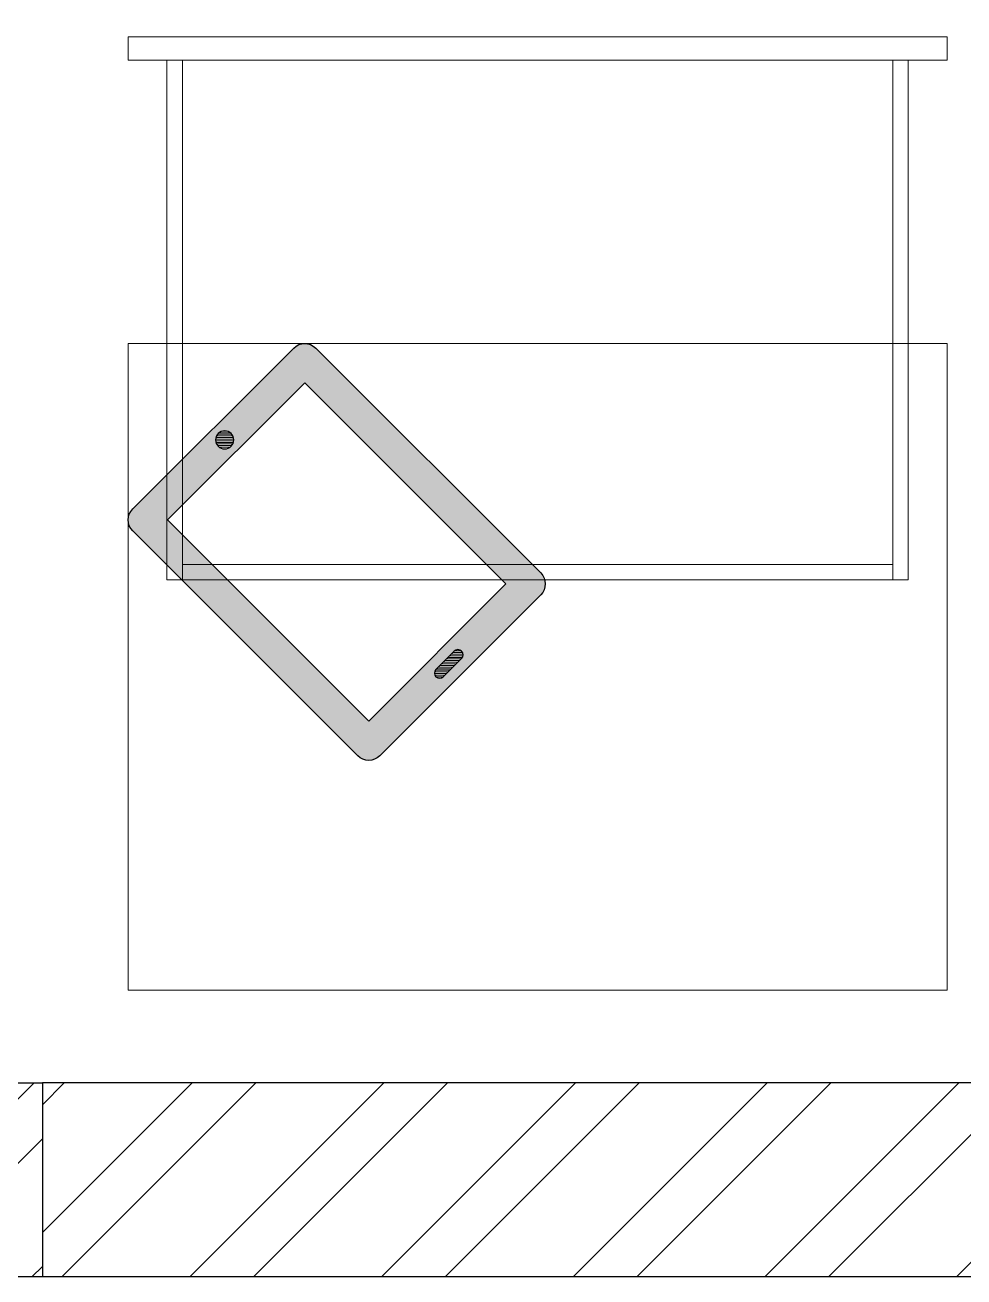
# Model space of a CAD drawing. Header units: feet. Extents: x 5433040 to 5447872, y -5283407 to -5275532.
# Drawn here: x 5446160 to 5446886, y -5283377 to -5282409 of the extents above; entities that cross this region are included whole.
import ezdxf

# ---------------------------------------------------------------- set-up
doc = ezdxf.new("R2010")
doc.units = ezdxf.units.FT
doc.header["$LTSCALE"] = 33
doc.header["$MEASUREMENT"] = 0
doc.linetypes.add('CONTINOUS', pattern=[0])
for name, color, linetype, lineweight in [('A-CARPET AREA', 3, 'CONTINOUS', 0), ('LENS-FURNITURE', 13, 'Continuous', 9), ('LN-HATCH', 251, 'Continuous', 0)]:
    doc.layers.add(name, color=color, linetype=linetype, lineweight=lineweight)
doc.layers.add('A-WALL', color=1, linetype='Continuous')

# ---------------------------------------------------------------- blocks, each defined once
blk = doc.blocks.new('A$C45bd8f26')
at = {"layer": 'LN-HATCH'}
h = blk.add_hatch(dxfattribs=at)
h.set_pattern_fill('ANSI32', color=256, scale=11, angle=180)
h.set_pattern_definition([(225, (-828665.2265559137, -36203.29293215934), (74.08711299882052, -74.08711299882054), []), (225, (-828714.6179859136, -36203.29293215934), (74.08711299882052, -74.08711299882054), [])])
h.paths.add_polyline_path([(10137.34000000008, 0), (10137.34000000008, 150), (8931, 149.9999999997671), (8931, 0)])
h.paths.add_polyline_path([(7997, 7693), (7997, 7843.000000000232), (4329, 7843.000000000232), (4329, 7693.000000000232)])
h.paths.add_polyline_path([(13949, 7693), (13949, 7843), (8963, 7843.000000000232), (8963, 7693)])
h.paths.add_polyline_path([(14831.34000000008, 931), (14831.34000000008, 7516.999999999767), (14681.34000000008, 7516.999999999767), (14681.34000000008, 931)])
h.paths.add_polyline_path([(14508.34000000008, 0), (14508.34000000008, 150), (13133.34000000008, 150), (13133.34000000008, 0)])
h = blk.add_hatch(dxfattribs=at)
h.set_pattern_fill('ANSI32', color=256, scale=11, angle=180)
h.set_pattern_definition([(225, (0, 0), (74.08711299882052, -74.08711299882054), []), (225, (-49.39143000000001, 6e-15), (74.08711299882052, -74.08711299882054), [])])
h.paths.add_polyline_path([(10137.34000000008, 150), (13133.34000000008, 150), (13133.34000000008, 0), (10137.34000000008, 0)])
at = {"layer": 'A-WALL'}
for p, q in [((14508.34000000008, 150), (13133.34000000008, 150)), ((13133.34000000008, 150), (13133.34000000008, 0)), ((14508.34000000008, 0), (13133.34000000008, 0))]:
    blk.add_line(p, q, dxfattribs=at)
blk.add_lwpolyline([(10137.34000000008, 150), (13133.34000000008, 150), (13133.34000000008, 0), (10137.34000000008, 0)], close=True, dxfattribs=at)
blk = doc.blocks.new('TRIAL SET CABINET 633x500')
at = {"layer": 'LENS-FURNITURE'}
h = blk.add_hatch(color=9, dxfattribs=at)
h.dxf.hatch_style = 1
edge = h.paths.add_edge_path()
edge.add_line((-8.54246803093703, -981.9670201920668), (115.9083254579454, -857.5162267031847))
edge.add_arc((107.4230440836399, -849.030945328879), 12.00000000009463, 315, 405)
edge.add_line((115.9083254579454, -840.5456639545736), (-58.03994271345434, -666.5973957831737))
edge.add_arc((-66.52522408775982, -675.0826771574792), 12.00000000009463, 45.00000000000002, 135)
edge.add_line((-75.01050546206531, -666.5973957831737), (-199.4612989509478, -791.0481892720562))
edge.add_arc((-190.9760175766423, -799.5334706454303), 11.99999999943607, 135.0000000031442, 225.0000000031442)
edge.add_line((-199.4612989500165, -808.0187520197359), (-25.5130307786167, -981.967020191136))
edge.add_arc((-17.02774940431148, -973.4817388177615), 11.99999999943605, 224.9999999968574, 314.9999999968578)
h.paths.add_polyline_path([(-17.02774940524252, -955.0969625067663), (89.03826777357607, -849.0309453279477), (-66.52522408775982, -693.4674534666119), (-172.5912412665784, -799.5334706454305)], flags=16)
edge = h.paths.add_edge_path(flags=16)
edge.add_line((-138.2965623782947, -741.9042679787381), (-124.1544267544522, -727.7621323548956))
edge.add_arc((-121.3259996296837, -730.5905594796641), 4.000000000031514, 45.00000000000051, 134.9999999999996, ccw=False)
edge.add_arc((-121.3259996296838, -730.5905594796641), 4.000000000031584, -45.000000000000625, 44.999999999999375, ccw=False)
edge.add_line((-118.4975725049153, -733.4189866044327), (-132.6397081287578, -747.561122228275))
edge.add_arc((-135.4681352535263, -744.7326951035067), 4.000000000031524, 225.0000000000006, 314.99999999999966, ccw=False)
edge.add_arc((-135.4681352535261, -744.7326951035066), 4.000000000031665, 135.0000000000006, 225.0000000000006, ccw=False)
edge = h.paths.add_edge_path(flags=16)
edge.add_arc((44.84409394953398, -910.9027886827243), 7, 0, 360)
at = {"layer": 'LENS-FURNITURE', "lineweight": 0}
h = blk.add_hatch(dxfattribs=at)
h.set_pattern_fill('ANSI31', color=252, scale=10, angle=405)
h.set_pattern_definition([(90, (-3772352.875833935, -3684050.327587578), (-1.25, 2e-16), [])])
edge = h.paths.add_edge_path()
edge.add_line((-138.2965623782947, -741.9042679787381), (-124.1544267544522, -727.7621323548956))
edge.add_arc((-121.3259996296837, -730.5905594796641), 4.000000000031514, 45.00000000000051, 134.9999999999996, ccw=False)
edge.add_arc((-121.3259996296838, -730.5905594796641), 4.000000000031584, -45.000000000000625, 44.999999999999375, ccw=False)
edge.add_line((-118.4975725049153, -733.4189866044327), (-132.6397081287578, -747.561122228275))
edge.add_arc((-135.4681352535263, -744.7326951035067), 4.000000000031524, 225.0000000000006, 314.99999999999966, ccw=False)
edge.add_arc((-135.4681352535261, -744.7326951035066), 4.000000000031665, 135.0000000000006, 225.0000000000006, ccw=False)
edge = h.paths.add_edge_path()
edge.add_arc((44.84409394953398, -910.9027886827243), 7, 0, 360)
at = {"layer": 'LENS-FURNITURE'}
blk.add_lwpolyline([(119.4230440827086, -352.4817388160154), (119.4230440827086, -985.4817388160156), (-380.5769559172913, -985.4817388160156), (-380.5769559172913, -352.4817388160154)], close=True, dxfattribs=at)
at = {"layer": 'LENS-FURNITURE', "color": 146}
for points in [[(338.5359051078558, -352.4817388160154), (338.5359051078558, -985.4817388160156), (356.5359051078559, -985.4817388160156), (356.5359051078559, -352.4817388160154)], [(-63.4640948921442, -382.4817388160154), (-63.4640948921442, -394.4817388160154), (338.5359051078558, -394.4817388160154), (338.5359051078558, -382.4817388160154)], [(-63.4640948921442, -394.4817388160154), (-63.4640948921442, -943.4817388160153), (-51.4640948921442, -943.4817388160153), (-51.4640948921442, -394.4817388160154)], [(-63.4640948921442, -955.4817388160152), (-63.4640948921442, -943.4817388160153), (338.5359051078558, -943.4817388160153), (338.5359051078558, -955.4817388160152)]]:
    blk.add_lwpolyline(points, close=True, dxfattribs=at)
at = {"layer": 'LENS-FURNITURE', "color": 18, "lineweight": 30}
for points in [[(-8.54246803093703, -981.9670201920668), (115.9083254579454, -857.5162267031847, 0.4142135623730951), (115.9083254579454, -840.5456639545736), (-58.03994271345434, -666.5973957831737, 0.4142135623730951), (-75.01050546206531, -666.5973957831737), (-199.4612989509478, -791.0481892720562, 0.4142135623730951), (-199.4612989500165, -808.0187520197359), (-25.51303077861669, -981.967020191136, 0.4142135623730951)], [(-138.2965623782947, -741.9042679787381), (-124.1544267544522, -727.7621323548956, -0.4142135623730951), (-118.4975725049153, -727.7621323548956), (-118.4975725049153, -727.7621323548956, -0.4142135623730951), (-118.4975725049153, -733.4189866044327), (-132.6397081287578, -747.561122228275, -0.4142135623730951), (-138.2965623782947, -747.561122228275), (-138.2965623782947, -747.561122228275, -0.4142135623730951)]]:
    blk.add_lwpolyline(points, format="xyb", close=True, dxfattribs=at)
blk.add_lwpolyline([(-17.02774940524252, -955.0969625067663), (89.03826777357607, -849.0309453279477), (-66.52522408775982, -693.4674534666119), (-172.5912412665784, -799.5334706454305)], close=True, dxfattribs=at)
blk.add_circle((44.84409394953398, -910.9027886827243), 7, dxfattribs=at)

msp = doc.modelspace()

# ---------------------------------------------------------------- block references
at = {"layer": 'A-CARPET AREA'}
msp.add_blockref('A$C45bd8f26', (5433040.488446285, -5283376.965723162), dxfattribs=at)
at = {"layer": 'LENS-FURNITURE', "xscale": -1, "rotation": 270}
msp.add_blockref('TRIAL SET CABINET 633x500', (5447225.633931542, -5282774.57072644), dxfattribs=at)

doc.saveas('drawing.dxf')
